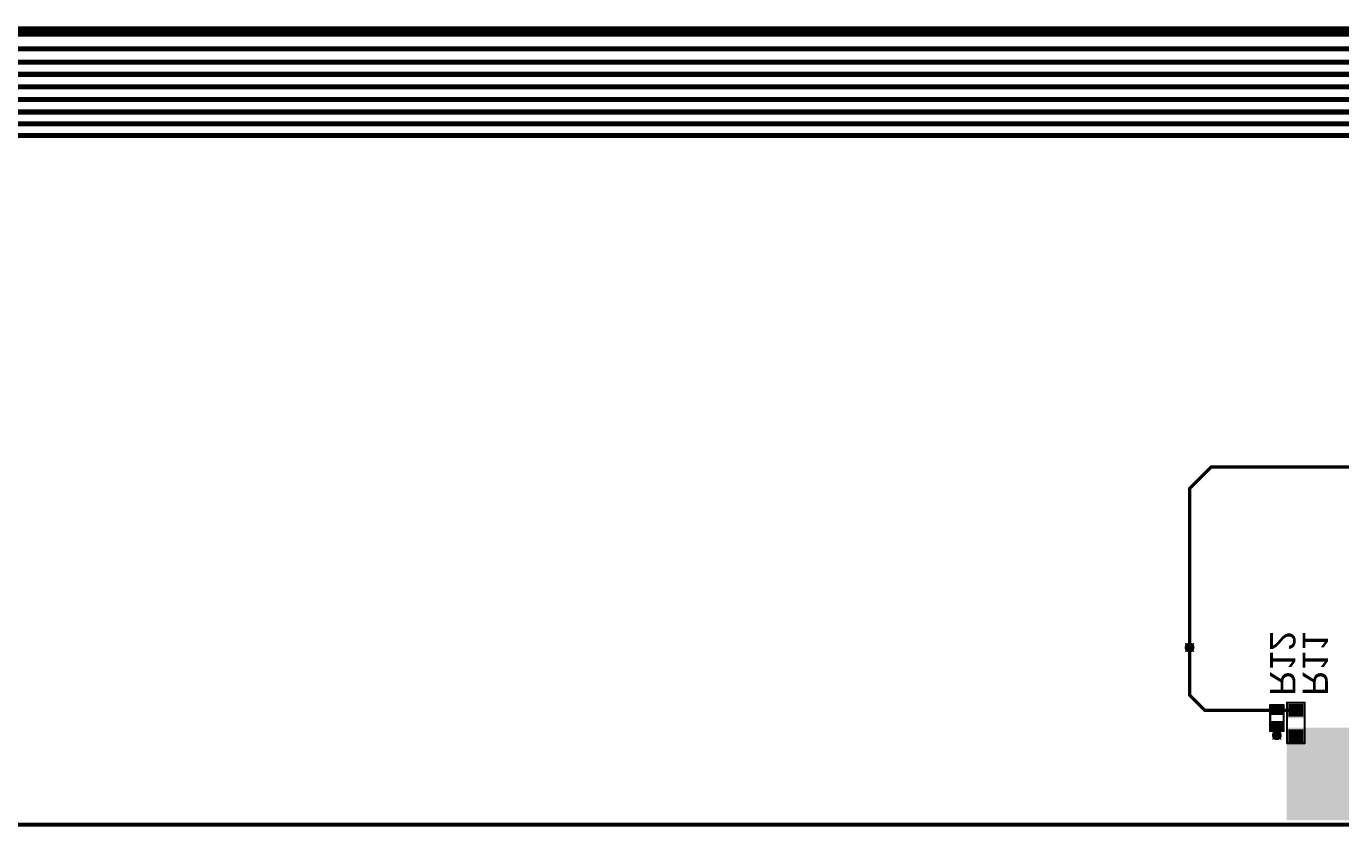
# Model space of a CAD drawing. Header units: inches. Extents: x -11 to 1110, y -7 to 455.
# Drawn here: x 484.3 to 563.4, y -0.1 to 48.1 of the extents above; entities that cross this region are included whole.
import ezdxf

# ---------------------------------------------------------------- set-up
doc = ezdxf.new("R2010")
doc.units = ezdxf.units.IN
for name, color, linetype in [('Board_outline', 216, 'Continuous'), ('Bottom Layer', 5, 'Continuous'), ('Bottom Overlay', 54, 'Continuous'), ('Bottom Paste', 16, 'Continuous'), ('Bottom Solder', 6, 'Continuous'), ('Drill Drawing', 1, 'Continuous'), ('Top Layer', 1, 'Continuous'), ('Via Holes', 16, 'Continuous')]:
    doc.layers.add(name, color=color, linetype=linetype)
doc.styles.add('Arial', font='', dxfattribs={"height": 0.2})
doc.styles.get('Arial').set_extended_font_data('Arial')

# ---------------------------------------------------------------- blocks, each defined once
blk = doc.blocks.new('R___0402_B_15')
at = {"layer": 'Bottom Layer'}
for points in [[(-0.241, 0.318), (-0.241, -0.318), (-0.699, -0.318), (-0.699, 0.318)], [(0.699, 0.318), (0.699, -0.318), (0.241, -0.318), (0.241, 0.318)]]:
    blk.add_hatch(color=5, dxfattribs=at).paths.add_polyline_path(points)
at = {"layer": 'Bottom Paste'}
for points in [[(-0.241, 0.318), (-0.241, -0.318), (-0.699, -0.318), (-0.699, 0.318)], [(0.699, 0.318), (0.699, -0.318), (0.241, -0.318), (0.241, 0.318)]]:
    blk.add_hatch(color=16, dxfattribs=at).paths.add_polyline_path(points)
at = {"layer": 'Bottom Solder'}
for points in [[(-0.186, 0.373), (-0.186, -0.373), (-0.754, -0.373), (-0.754, 0.373)], [(0.754, 0.373), (0.754, -0.373), (0.186, -0.373), (0.186, 0.373)]]:
    blk.add_hatch(color=6, dxfattribs=at).paths.add_polyline_path(points)
at = {"layer": 'Bottom Overlay'}
for points in [[(-0.787, 0.406, 0.127, 0.127, 0), (0.787, 0.406, 0.127, 0.127, 0)], [(-0.787, 0.406, 0.127, 0.127, 0), (-0.787, -0.406, 0.127, 0.127, 0)], [(-0.813, 0.432, 0.00323, 0.00323, 0), (0.813, 0.432, 0.00323, 0.00323, 0)], [(0.787, 0.406, 0.127, 0.127, 0), (0.787, -0.406, 0.127, 0.127, 0)], [(-0.787, -0.406, 0.127, 0.127, 0), (0.787, -0.406, 0.127, 0.127, 0)]]:
    blk.add_lwpolyline(points, format="xyseb", dxfattribs=at)
for points in [[(-0.819, 0.406, 0.0635, 0.0635, 1), (-0.756, 0.406, 0.0635, 0.0635, 1)], [(-0.819, 0.406, 0.0635, 0.0635, 1), (-0.756, 0.406, 0.0635, 0.0635, 1)], [(-0.814, 0.432, 0.00161, 0.00161, 1), (-0.812, 0.432, 0.00161, 0.00161, 1)], [(0.756, 0.406, 0.0635, 0.0635, 1), (0.819, 0.406, 0.0635, 0.0635, 1)], [(0.756, 0.406, 0.0635, 0.0635, 1), (0.819, 0.406, 0.0635, 0.0635, 1)], [(0.812, 0.432, 0.00161, 0.00161, 1), (0.814, 0.432, 0.00161, 0.00161, 1)], [(-0.819, -0.406, 0.0635, 0.0635, 1), (-0.756, -0.406, 0.0635, 0.0635, 1)], [(-0.819, -0.406, 0.0635, 0.0635, 1), (-0.756, -0.406, 0.0635, 0.0635, 1)], [(0.756, -0.406, 0.0635, 0.0635, 1), (0.819, -0.406, 0.0635, 0.0635, 1)], [(0.756, -0.406, 0.0635, 0.0635, 1), (0.819, -0.406, 0.0635, 0.0635, 1)]]:
    blk.add_lwpolyline(points, format="xyseb", close=True, dxfattribs=at)
blk = doc.blocks.new('R___0603_B_16')
at = {"layer": 'Bottom Layer'}
for points in [[(-1.143, -0.4445), (-1.143, 0.4445), (-0.381, 0.4445), (-0.381, -0.4445)], [(0.381, -0.4445), (0.381, 0.4445), (1.143, 0.4445), (1.143, -0.4445)]]:
    blk.add_hatch(color=5, dxfattribs=at).paths.add_polyline_path(points)
at = {"layer": 'Bottom Paste'}
for points in [[(-1.143, -0.4445), (-1.143, 0.4445), (-0.381, 0.4445), (-0.381, -0.4445)], [(0.381, -0.4445), (0.381, 0.4445), (1.143, 0.4445), (1.143, -0.4445)]]:
    blk.add_hatch(color=16, dxfattribs=at).paths.add_polyline_path(points)
at = {"layer": 'Bottom Solder'}
for points in [[(-1.2446, -0.5461), (-1.2446, 0.5461), (-0.2794, 0.5461), (-0.2794, -0.5461)], [(0.2794, -0.5461), (0.2794, 0.5461), (1.2446, 0.5461), (1.2446, -0.5461)]]:
    blk.add_hatch(color=6, dxfattribs=at).paths.add_polyline_path(points)
at = {"layer": 'Bottom Overlay'}
for points in [[(1.2192, 0.5334, 0.127, 0.127, 0), (-1.2192, 0.5334, 0.127, 0.127, 0)], [(-1.2192, -0.5334, 0.127, 0.127, 0), (-1.2192, 0.5334, 0.127, 0.127, 0)], [(1.2192, -0.5334, 0.127, 0.127, 0), (1.2192, 0.5334, 0.127, 0.127, 0)], [(1.2192, -0.5334, 0.127, 0.127, 0), (-1.2192, -0.5334, 0.127, 0.127, 0)]]:
    blk.add_lwpolyline(points, format="xyseb", dxfattribs=at)
for points in [[(-1.25095, 0.5334, 0.0635, 0.0635, 1), (-1.18745, 0.5334, 0.0635, 0.0635, 1)], [(-1.25095, 0.5334, 0.0635, 0.0635, 1), (-1.18745, 0.5334, 0.0635, 0.0635, 1)], [(1.18745, 0.5334, 0.0635, 0.0635, 1), (1.25095, 0.5334, 0.0635, 0.0635, 1)], [(1.18745, 0.5334, 0.0635, 0.0635, 1), (1.25095, 0.5334, 0.0635, 0.0635, 1)], [(-1.25095, -0.5334, 0.0635, 0.0635, 1), (-1.18745, -0.5334, 0.0635, 0.0635, 1)], [(-1.25095, -0.5334, 0.0635, 0.0635, 1), (-1.18745, -0.5334, 0.0635, 0.0635, 1)], [(1.18745, -0.5334, 0.0635, 0.0635, 1), (1.25095, -0.5334, 0.0635, 0.0635, 1)], [(1.18745, -0.5334, 0.0635, 0.0635, 1), (1.25095, -0.5334, 0.0635, 0.0635, 1)]]:
    blk.add_lwpolyline(points, format="xyseb", close=True, dxfattribs=at)

msp = doc.modelspace()

# ---------------------------------------------------------------- hatches: boundary and pattern name
at = {"layer": 'Bottom Layer'}
msp.add_hatch(color=5, dxfattribs=at).paths.add_polyline_path([(638.324, 15.265), (638.324, 10.084), (638.324, 7.398), (636.222, 7.398), (636.222, 8.833), (633.25, 8.833), (633.25, 9.811), (633.25, 10.084), (590.448, 10.084), (590.448, 0.259), (560.172, 0.259), (560.172, 5.842), (576.809, 5.842), (576.809, 10.471), (575.64, 10.471), (575.64, 12.086), (574, 12.086), (573.731, 12.355), (573.731, 12.781), (573.736, 12.781), (573.736, 13.621), (573.956, 13.621), (573.956, 12.781), (574.536, 12.781), (574.536, 13.621), (586.638, 13.621), (586.638, 15.265)])
h = msp.add_hatch(color=5, dxfattribs=at)
edge = h.paths.add_edge_path()
edge.add_arc((554.33, 10.668), 0.3, 0, 360)
h = msp.add_hatch(color=5, dxfattribs=at)
edge = h.paths.add_edge_path()
edge.add_arc((559.587, 5.385), 0.3, 0, 360)
at = {"layer": 'Top Layer'}
h = msp.add_hatch(color=1, dxfattribs=at)
edge = h.paths.add_edge_path()
edge.add_arc((554.33, 10.668), 0.3, 0, 360)
h = msp.add_hatch(color=1, dxfattribs=at)
edge = h.paths.add_edge_path()
edge.add_arc((559.587, 5.385), 0.3, 0, 360)
at = {"layer": 'Via Holes'}
h = msp.add_hatch(color=7, dxfattribs=at)
edge = h.paths.add_edge_path()
edge.add_arc((554.33, 10.668), 0.15, 0, 360)
h = msp.add_hatch(color=7, dxfattribs=at)
edge = h.paths.add_edge_path()
edge.add_arc((559.587, 5.385), 0.15, 0, 360)

# ---------------------------------------------------------------- linework, layer by layer
at = {"layer": 'Board_outline'}
msp.add_lwpolyline([(0, 0, 0.254, 0.254, 0), (704, 0, 0.254, 0.254, 0)], format="xyseb", dxfattribs=at)
at = {"layer": 'Bottom Layer'}
for points in [[(554.33, 7.798, 0.203, 0.203, 0), (554.33, 10.668, 0.203, 0.203, 0)], [(554.33, 7.798, 0.203, 0.203, 0), (555.237, 6.89, 0.203, 0.203, 0)], [(555.237, 6.89, 0.203, 0.203, 0), (559.59, 6.89, 0.203, 0.203, 0)], [(559.59, 6.89, 0.203, 0.203, 0), (560.733, 6.89, 0.203, 0.203, 0)], [(559.587, 5.385, 0.203, 0.203, 0), (559.59, 5.388, 0.203, 0.203, 0)]]:
    msp.add_lwpolyline(points, format="xyseb", dxfattribs=at)
for points in [[(554.279, 10.668, 0.102, 0.102, 1), (554.38, 10.668, 0.102, 0.102, 1)], [(554.279, 7.798, 0.102, 0.102, 1), (554.38, 7.798, 0.102, 0.102, 1)], [(554.279, 7.798, 0.102, 0.102, 1), (554.38, 7.798, 0.102, 0.102, 1)], [(555.187, 6.89, 0.102, 0.102, 1), (555.288, 6.89, 0.102, 0.102, 1)], [(555.187, 6.89, 0.102, 0.102, 1), (555.288, 6.89, 0.102, 0.102, 1)], [(559.54, 6.89, 0.102, 0.102, 1), (559.641, 6.89, 0.102, 0.102, 1)], [(559.54, 6.89, 0.102, 0.102, 1), (559.641, 6.89, 0.102, 0.102, 1)], [(560.683, 6.89, 0.102, 0.102, 1), (560.784, 6.89, 0.102, 0.102, 1)], [(559.537, 5.385, 0.102, 0.102, 1), (559.638, 5.385, 0.102, 0.102, 1)], [(559.54, 5.388, 0.102, 0.102, 1), (559.641, 5.388, 0.102, 0.102, 1)]]:
    msp.add_lwpolyline(points, format="xyseb", close=True, dxfattribs=at)
at = {"layer": 'Drill Drawing'}
for points in [[(554.076, 10.922, 0.0508, 0.0508, 0), (554.33, 10.795, 0.0508, 0.0508, 0)], [(554.076, 10.922, 0.0508, 0.0508, 0), (554.203, 10.668, 0.0508, 0.0508, 0)], [(554.076, 10.414, 0.0508, 0.0508, 0), (554.203, 10.668, 0.0508, 0.0508, 0)], [(554.076, 10.414, 0.0508, 0.0508, 0), (554.33, 10.541, 0.0508, 0.0508, 0)], [(554.33, 10.795, 0.0508, 0.0508, 0), (554.584, 10.922, 0.0508, 0.0508, 0)], [(554.33, 10.541, 0.0508, 0.0508, 0), (554.584, 10.414, 0.0508, 0.0508, 0)], [(554.457, 10.668, 0.0508, 0.0508, 0), (554.584, 10.922, 0.0508, 0.0508, 0)], [(554.457, 10.668, 0.0508, 0.0508, 0), (554.584, 10.414, 0.0508, 0.0508, 0)], [(559.333, 5.639, 0.0508, 0.0508, 0), (559.587, 5.512, 0.0508, 0.0508, 0)], [(559.333, 5.639, 0.0508, 0.0508, 0), (559.46, 5.385, 0.0508, 0.0508, 0)], [(559.587, 5.512, 0.0508, 0.0508, 0), (559.841, 5.639, 0.0508, 0.0508, 0)], [(559.714, 5.385, 0.0508, 0.0508, 0), (559.841, 5.639, 0.0508, 0.0508, 0)], [(559.333, 5.131, 0.0508, 0.0508, 0), (559.46, 5.385, 0.0508, 0.0508, 0)], [(559.333, 5.131, 0.0508, 0.0508, 0), (559.587, 5.258, 0.0508, 0.0508, 0)], [(559.587, 5.258, 0.0508, 0.0508, 0), (559.841, 5.131, 0.0508, 0.0508, 0)], [(559.714, 5.385, 0.0508, 0.0508, 0), (559.841, 5.131, 0.0508, 0.0508, 0)]]:
    msp.add_lwpolyline(points, format="xyseb", dxfattribs=at)
for points in [[(554.063, 10.922, 0.0254, 0.0254, 1), (554.088, 10.922, 0.0254, 0.0254, 1)], [(554.063, 10.922, 0.0254, 0.0254, 1), (554.088, 10.922, 0.0254, 0.0254, 1)], [(554.063, 10.414, 0.0254, 0.0254, 1), (554.088, 10.414, 0.0254, 0.0254, 1)], [(554.063, 10.414, 0.0254, 0.0254, 1), (554.088, 10.414, 0.0254, 0.0254, 1)], [(554.19, 10.668, 0.0254, 0.0254, 1), (554.215, 10.668, 0.0254, 0.0254, 1)], [(554.19, 10.668, 0.0254, 0.0254, 1), (554.215, 10.668, 0.0254, 0.0254, 1)], [(554.317, 10.795, 0.0254, 0.0254, 1), (554.342, 10.795, 0.0254, 0.0254, 1)], [(554.317, 10.795, 0.0254, 0.0254, 1), (554.342, 10.795, 0.0254, 0.0254, 1)], [(554.317, 10.541, 0.0254, 0.0254, 1), (554.342, 10.541, 0.0254, 0.0254, 1)], [(554.317, 10.541, 0.0254, 0.0254, 1), (554.342, 10.541, 0.0254, 0.0254, 1)], [(554.444, 10.668, 0.0254, 0.0254, 1), (554.469, 10.668, 0.0254, 0.0254, 1)], [(554.444, 10.668, 0.0254, 0.0254, 1), (554.469, 10.668, 0.0254, 0.0254, 1)], [(554.571, 10.922, 0.0254, 0.0254, 1), (554.596, 10.922, 0.0254, 0.0254, 1)], [(554.571, 10.922, 0.0254, 0.0254, 1), (554.596, 10.922, 0.0254, 0.0254, 1)], [(554.571, 10.414, 0.0254, 0.0254, 1), (554.596, 10.414, 0.0254, 0.0254, 1)], [(554.571, 10.414, 0.0254, 0.0254, 1), (554.596, 10.414, 0.0254, 0.0254, 1)], [(559.321, 5.639, 0.0254, 0.0254, 1), (559.346, 5.639, 0.0254, 0.0254, 1)], [(559.321, 5.639, 0.0254, 0.0254, 1), (559.346, 5.639, 0.0254, 0.0254, 1)], [(559.829, 5.639, 0.0254, 0.0254, 1), (559.854, 5.639, 0.0254, 0.0254, 1)], [(559.829, 5.639, 0.0254, 0.0254, 1), (559.854, 5.639, 0.0254, 0.0254, 1)], [(559.321, 5.131, 0.0254, 0.0254, 1), (559.346, 5.131, 0.0254, 0.0254, 1)], [(559.321, 5.131, 0.0254, 0.0254, 1), (559.346, 5.131, 0.0254, 0.0254, 1)], [(559.448, 5.385, 0.0254, 0.0254, 1), (559.473, 5.385, 0.0254, 0.0254, 1)], [(559.448, 5.385, 0.0254, 0.0254, 1), (559.473, 5.385, 0.0254, 0.0254, 1)], [(559.575, 5.512, 0.0254, 0.0254, 1), (559.6, 5.512, 0.0254, 0.0254, 1)], [(559.575, 5.512, 0.0254, 0.0254, 1), (559.6, 5.512, 0.0254, 0.0254, 1)], [(559.575, 5.258, 0.0254, 0.0254, 1), (559.6, 5.258, 0.0254, 0.0254, 1)], [(559.575, 5.258, 0.0254, 0.0254, 1), (559.6, 5.258, 0.0254, 0.0254, 1)], [(559.702, 5.385, 0.0254, 0.0254, 1), (559.727, 5.385, 0.0254, 0.0254, 1)], [(559.702, 5.385, 0.0254, 0.0254, 1), (559.727, 5.385, 0.0254, 0.0254, 1)], [(559.829, 5.131, 0.0254, 0.0254, 1), (559.854, 5.131, 0.0254, 0.0254, 1)], [(559.829, 5.131, 0.0254, 0.0254, 1), (559.854, 5.131, 0.0254, 0.0254, 1)]]:
    msp.add_lwpolyline(points, format="xyseb", close=True, dxfattribs=at)
at = {"layer": 'Top Layer'}
for points in [[(211.828, 47.779, 0.635, 0.635, 0), (641.172, 47.779, 0.635, 0.635, 0)], [(197.719, 46.737, 0.305, 0.305, 0), (678.34, 46.737, 0.305, 0.305, 0)], [(197.336, 45.942, 0.305, 0.305, 0), (678.186, 45.942, 0.305, 0.305, 0)], [(196.944, 45.201, 0.305, 0.305, 0), (677.414, 45.201, 0.305, 0.305, 0)], [(196.333, 44.449, 0.305, 0.305, 0), (673.342, 44.449, 0.305, 0.305, 0)], [(195.936, 43.688, 0.305, 0.305, 0), (670.912, 43.688, 0.305, 0.305, 0)], [(195.574, 42.932, 0.305, 0.305, 0), (670.546, 42.932, 0.305, 0.305, 0)], [(185.649, 42.215, 0.305, 0.305, 0), (670.064, 42.215, 0.305, 0.305, 0)], [(183.125, 41.514, 0.305, 0.305, 0), (669.657, 41.514, 0.305, 0.305, 0)], [(554.33, 20.244, 0.203, 0.203, 0), (555.625, 21.539, 0.203, 0.203, 0)], [(555.625, 21.539, 0.203, 0.203, 0), (567.36, 21.539, 0.203, 0.203, 0)], [(554.33, 10.668, 0.203, 0.203, 0), (554.33, 20.244, 0.203, 0.203, 0)]]:
    msp.add_lwpolyline(points, format="xyseb", dxfattribs=at)
for points in [[(555.574, 21.539, 0.102, 0.102, 1), (555.676, 21.539, 0.102, 0.102, 1)], [(555.574, 21.539, 0.102, 0.102, 1), (555.676, 21.539, 0.102, 0.102, 1)], [(554.279, 20.244, 0.102, 0.102, 1), (554.38, 20.244, 0.102, 0.102, 1)], [(554.279, 20.244, 0.102, 0.102, 1), (554.38, 20.244, 0.102, 0.102, 1)], [(554.279, 10.668, 0.102, 0.102, 1), (554.38, 10.668, 0.102, 0.102, 1)]]:
    msp.add_lwpolyline(points, format="xyseb", close=True, dxfattribs=at)

# ---------------------------------------------------------------- block references
for name, p, rotation in [('R___0402_B_15', (559.59, 6.42), 90), ('R___0603_B_16', (560.733, 6.128), 270)]:
    msp.add_blockref(name, p, dxfattribs=dict(rotation=rotation))

# ---------------------------------------------------------------- texts
at = {"layer": 'Bottom Overlay', "style": 'Arial', "text_generation_flag": 2}
for s, p in [('R12', (559.181, 7.748)), ('R11', (561.137, 7.748))]:
    msp.add_text(s, height=1.524, rotation=270, dxfattribs=at).set_placement(p)

doc.saveas('drawing.dxf')
